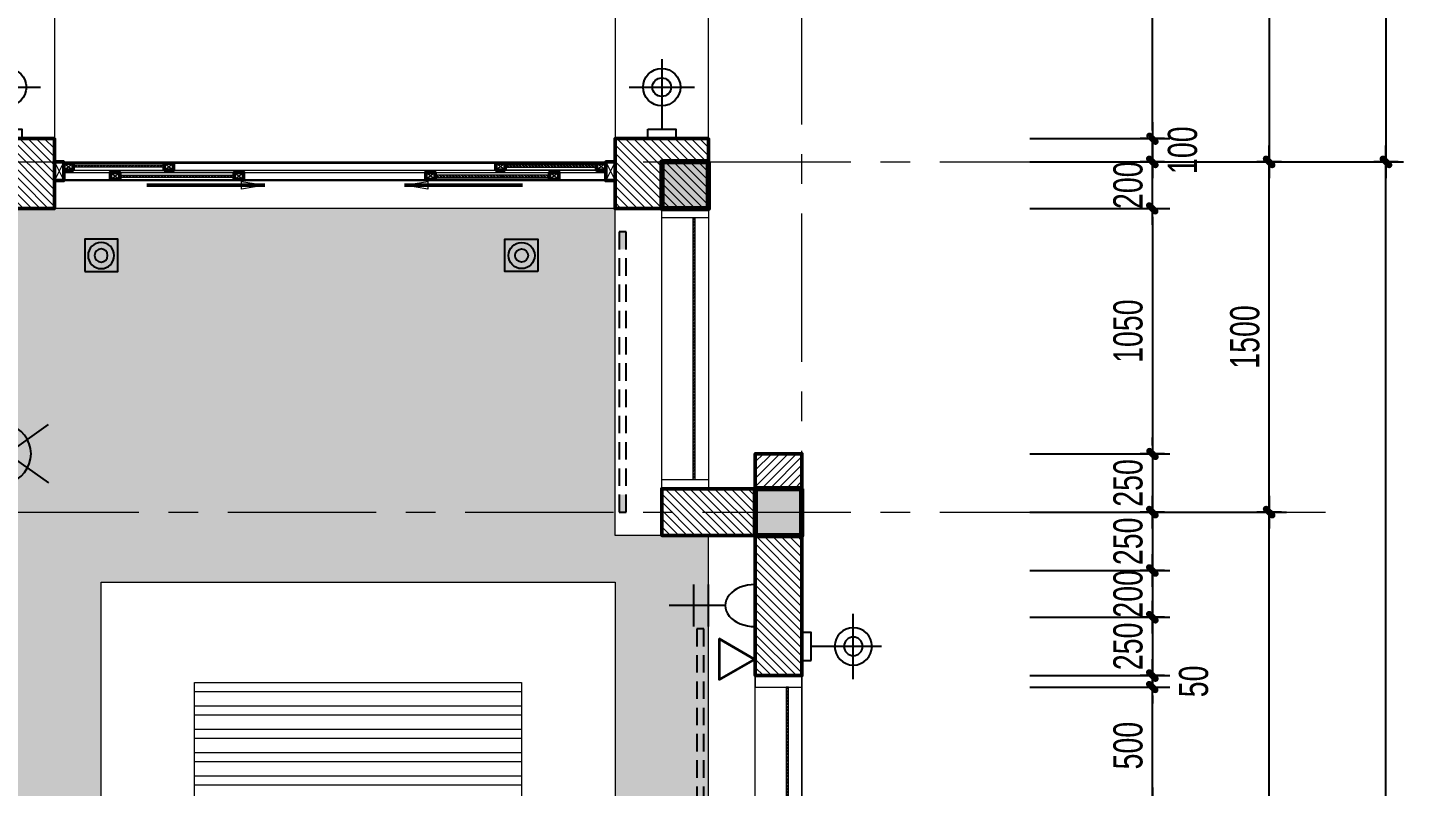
# Model space of a CAD drawing. Header units: inches. Extents: x 88947 to 296847, y 35049 to 161062.
# Drawn here: x 106346 to 112236, y 90034 to 93284 of the extents above; entities that cross this region are included whole.
import ezdxf

# ---------------------------------------------------------------- set-up
doc = ezdxf.new("R2010")
doc.units = ezdxf.units.IN
doc.header["$MEASUREMENT"] = 0
doc.header["$PDMODE"] = 1
for name, pattern in [('ACAD_ISO03W100', [30, 12, -18]), ('CENTER', [50.8, 31.75, -6.35, 6.35, -6.35]), ('HIDDEN', [0.375, 0.25, -0.125])]:
    doc.linetypes.add(name, pattern=pattern)
for name, color, linetype, lineweight in [('A-Dims', 145, 'Continuous', 25), ('CUA', 42, 'Continuous', 20), ('DIM', 7, 'Continuous', 25), ('DO', 4, 'Continuous', 25), ('HACTH', 8, 'Continuous', 5), ('HATCH', 8, 'Continuous', 5), ('KHUNG 1', 6, 'Continuous', 70), ('mb$0$CUA', 42, 'Continuous', 20), ('mb$0$HATCH', 69, 'Continuous', 15), ('mb$0$net cat', 51, 'Continuous', 50), ('mb$0$net manh', 251, 'Continuous', 5), ('NETMANH', 192, 'Continuous', 18), ('THAY', 3, 'Continuous', 18), ('tran', 202, 'Continuous', 15), ('TRUC', 252, 'ACAD_ISO03W100', 13), ('TUONG', 4, 'Continuous', 50)]:
    doc.layers.add(name, color=color, linetype=linetype, lineweight=lineweight)
doc.layers.add('E-socket', color=1, linetype='Continuous')
doc.styles.add('VNI-HELVE-CONDENSE', font='VNARIAL.TTF', dxfattribs={"width": 0.7})
doc.dimstyles.new('TAS-100', dxfattribs={"dimscale": 50, "dimtxt": 2.5, "dimasz": 0.7, "dimexe": 1.5, "dimexo": 1.5, "dimgap": 0.8, "dimtad": 1, "dimdec": 0, "dimzin": 3, "dimdsep": 46, "dimtxsty": 'VNI-HELVE-CONDENSE', "dimblk": 'TICK', "dimcen": 2.5, "dimclrt": 71, "dimazin": 2, "dimtfac": 0.75, "dimtdec": 0, "dimtix": 1, "dimtmove": 2, "dimatfit": 2, "dimldrblk": 'TICK123', "dimfxl": 1.5, "dimtolj": 1, "dimtzin": 0, "dimarcsym": 0})
doc.dimstyles.new('TL100', dxfattribs={"dimscale": 0, "dimtxt": 250, "dimasz": 200, "dimexe": 100, "dimexo": 100, "dimgap": 100, "dimtad": 1, "dimdec": 0, "dimzin": 0, "dimdsep": 46, "dimtxsty": 'VNI-HELVE-CONDENSE', "dimblk": 'ARCHTICK', "dimcen": -6, "dimdle": 10, "dimclrd": 253, "dimclre": 256, "dimclrt": 256, "dimadec": 0, "dimazin": 0, "dimtfac": 0.005, "dimtdec": 0, "dimtix": 1, "dimtmove": 2, "dimatfit": 3, "dimldrblk": 'CLOSEDBLANK', "dimfxl": 1, "dimtolj": 1, "dimtzin": 0, "dimlwd": -1, "dimarcsym": 0})

# ---------------------------------------------------------------- blocks, each defined once
blk = doc.blocks.new('12')
at = {"linetype": 'HIDDEN', "ltscale": 300}
blk.add_lwpolyline([(-600, 20), (600, 20), (600, 50), (-600, 50)], close=True, dxfattribs=at)
for points in [[(-600, 20), (-600, 50), (-525, 20), (-525, 50)], [(600, 20), (600, 50), (525, 20), (525, 50)]]:
    blk.add_solid(points)
blk = doc.blocks.new('EWTWETEW')
at = {"ltscale": 5}
for points in [[(0, 0), (-125, 175)], [(0, 0), (125, 175)], [(-125, 0), (-125, 0), (125, 0)]]:
    blk.add_lwpolyline(points, dxfattribs=at)
blk.add_arc((0, -28.1), 128.1, 12.68038, 167.31962, dxfattribs=at)
blk = doc.blocks.new('DNT')
for points in [[(0, 425), (0, 50)], [(-175, 275), (175, 275)]]:
    blk.add_lwpolyline(points)
blk.add_lwpolyline([(-75, 50), (75, 50), (75, 0), (-75, 0)], close=True)
for radius in [100, 50]:
    blk.add_circle((0, 275), radius)
blk = doc.blocks.new('P')
at = {"linetype": 'Continuous', "ltscale": 2}
for p, q in [((0, 0), (308, 178)), ((9, 0), (303, 170)), ((303, -170), (303, 170)), ((308, -178), (308, 178)), ((0, 0), (308, -178)), ((9, 0), (303, -170))]:
    blk.add_line(p, q, dxfattribs=at)
blk = doc.blocks.new('S-2')
at = {"layer": 'E-socket', "linetype": 'Continuous', "ltscale": 50}
for p, q in [((0, 107.1), (0, 306.7)), ((-75, 219.4), (75, 219.4)), ((-75, 166.9), (75, 166.9)), ((-75, 0), (75, 0))]:
    blk.add_line(p, q, dxfattribs=at)
blk.add_ellipse((0, 0), major_axis=(0, 107.1), ratio=0.7, start_param=4.712389, end_param=7.853982, dxfattribs=at)
blk = doc.blocks.new('_ArchTick')
at = {"color": 0, "linetype": 'ByBlock', "const_width": 0.15}
blk.add_lwpolyline([(-0.5, -0.5), (0.5, 0.5)], dxfattribs=at)
blk = doc.blocks.new('CP1')
blk.add_lwpolyline([(-86.9, 86), (89.2, 86), (89.2, -88.5), (-86.9, -88.5)], close=True)
for radius in [70, 35]:
    blk.add_circle((0, 0), radius)
blk = doc.blocks.new('TICK')
at = {"layer": 'A-Dims', "color": 1}
for p, q in [((-2, 0), (2, 0)), ((0, 1.5), (0, -1.5))]:
    blk.add_line(p, q, dxfattribs=at)
at = {"layer": 'A-Dims', "color": 1, "const_width": 0.788}
blk.add_lwpolyline([(-0.33, -0.35), (0.38, 0.38)], dxfattribs=at)
at = {"layer": 'A-Dims', "color": 1, "const_width": 0.394}
for points in [[(0.24, 0.52, -0.414214), (0.52, 0.52, -1)], [(0.52, 0.52, -0.414214), (0.52, 0.24, -1)], [(-0.47, -0.21, 0.414214), (-0.47, -0.49, 1)], [(-0.47, -0.49, 0.414214), (-0.19, -0.49, 1)]]:
    blk.add_lwpolyline(points, format="xyb", dxfattribs=at)
blk = doc.blocks.new('*D4474')
at = {"layer": 'Defpoints', "color": 0}
for p in [(110561.3, 91209), (111661.3, 91209), (110561.3, 86209)]:
    blk.add_point(p, dxfattribs=at)
at = {"layer": 'DIM', "color": 0, "lineweight": -2}
for p, q in [((110636.3, 91209), (111736.3, 91209)), ((111661.3, 86244), (111661.3, 91174)), ((110636.3, 86209), (111736.3, 86209))]:
    blk.add_line(p, q, dxfattribs=at)
at = {"layer": 'DIM', "color": 0, "lineweight": -2, "xscale": 35, "yscale": 35, "zscale": 35}
for p, rotation in [((111661.3, 91209), 90), ((111661.3, 86209), 270)]:
    blk.add_blockref('TICK', p, dxfattribs=dict(at, rotation=rotation))
at = {"layer": 'DIM', "color": 71, "insert": (111557.6, 88709), "char_height": 125, "attachment_point": 5, "rotation": 90, "style": 'VNI-HELVE-CONDENSE'}
blk.add_mtext('\\A1;5000', dxfattribs=at)
blk = doc.blocks.new('TICK123')
at = {"layer": 'A-Dims', "color": 1}
blk.add_lwpolyline([(0.05, 0, 0, 0.84, 0), (-2.11, 0, 8.4, 8.4, 0)], format="xyseb", dxfattribs=at)
blk = doc.blocks.new('*D4475')
at = {"layer": 'Defpoints', "color": 0}
for p in [(110561.3, 92709), (111661.3, 92709), (110561.3, 91209)]:
    blk.add_point(p, dxfattribs=at)
at = {"layer": 'DIM', "color": 0, "lineweight": -2}
for p, q in [((110636.3, 92709), (111736.3, 92709)), ((111661.3, 91244), (111661.3, 92674)), ((110636.3, 91209), (111736.3, 91209))]:
    blk.add_line(p, q, dxfattribs=at)
at = {"layer": 'DIM', "color": 0, "lineweight": -2, "xscale": 35, "yscale": 35, "zscale": 35}
for p, rotation in [((111661.3, 92709), 90), ((111661.3, 91209), 270)]:
    blk.add_blockref('TICK', p, dxfattribs=dict(at, rotation=rotation))
at = {"layer": 'DIM', "color": 71, "insert": (111557.6, 91959), "char_height": 125, "attachment_point": 5, "rotation": 90, "style": 'VNI-HELVE-CONDENSE'}
blk.add_mtext('\\A1;1500', dxfattribs=at)
blk = doc.blocks.new('*D4476')
at = {"layer": 'Defpoints', "color": 0}
for p in [(110561.3, 92709), (112161.3, 92709), (110561.3, 84709)]:
    blk.add_point(p, dxfattribs=at)
at = {"layer": 'DIM', "color": 0, "lineweight": -2}
for p, q in [((110636.3, 92709), (112236.3, 92709)), ((112161.3, 84744), (112161.3, 92674)), ((110636.3, 84709), (112236.3, 84709))]:
    blk.add_line(p, q, dxfattribs=at)
at = {"layer": 'DIM', "color": 0, "lineweight": -2, "xscale": 35, "yscale": 35, "zscale": 35}
for p, rotation in [((112161.3, 92709), 90), ((112161.3, 84709), 270)]:
    blk.add_blockref('TICK', p, dxfattribs=dict(at, rotation=rotation))
at = {"layer": 'DIM', "color": 71, "insert": (112057.6, 88709), "char_height": 125, "attachment_point": 5, "rotation": 90, "style": 'VNI-HELVE-CONDENSE'}
blk.add_mtext('\\A1;8000', dxfattribs=at)
blk = doc.blocks.new('*D4477')
at = {"layer": 'Defpoints', "color": 0}
for p in [(110561.3, 92709), (111161.3, 92709), (110561.3, 92509)]:
    blk.add_point(p, dxfattribs=at)
at = {"layer": 'DIM', "color": 0, "lineweight": -2}
for p, q in [((111161.3, 92744), (111161.3, 92779)), ((110636.3, 92709), (111236.3, 92709)), ((111161.3, 92509), (111161.3, 92709)), ((110636.3, 92509), (111236.3, 92509)), ((111161.3, 92474), (111161.3, 92439))]:
    blk.add_line(p, q, dxfattribs=at)
at = {"layer": 'DIM', "color": 0, "lineweight": -2, "xscale": 35, "yscale": 35, "zscale": 35}
for p, rotation in [((111161.3, 92709), 270), ((111161.3, 92509), 90)]:
    blk.add_blockref('TICK', p, dxfattribs=dict(at, rotation=rotation))
at = {"layer": 'DIM', "color": 71, "insert": (111057.6, 92609), "char_height": 125, "attachment_point": 5, "rotation": 90, "style": 'VNI-HELVE-CONDENSE'}
blk.add_mtext('\\A1;200', dxfattribs=at)
blk = doc.blocks.new('*D4478')
at = {"layer": 'Defpoints', "color": 0}
for p in [(110561.3, 92509), (110561.3, 91459), (111161.3, 91459)]:
    blk.add_point(p, dxfattribs=at)
at = {"layer": 'DIM', "color": 0, "lineweight": -2}
for p, q in [((110636.3, 92509), (111236.3, 92509)), ((111161.3, 92474), (111161.3, 91494)), ((110636.3, 91459), (111236.3, 91459))]:
    blk.add_line(p, q, dxfattribs=at)
at = {"layer": 'DIM', "color": 0, "lineweight": -2, "xscale": 35, "yscale": 35, "zscale": 35}
for p, rotation in [((111161.3, 92509), 90), ((111161.3, 91459), 270)]:
    blk.add_blockref('TICK', p, dxfattribs=dict(at, rotation=rotation))
at = {"layer": 'DIM', "color": 71, "insert": (111057.6, 91984), "char_height": 125, "attachment_point": 5, "rotation": 90, "style": 'VNI-HELVE-CONDENSE'}
blk.add_mtext('\\A1;1050', dxfattribs=at)
blk = doc.blocks.new('*D4479')
at = {"layer": 'Defpoints', "color": 0}
for p in [(110561.3, 91459), (110561.3, 91209), (111161.3, 91209)]:
    blk.add_point(p, dxfattribs=at)
at = {"layer": 'DIM', "color": 0, "lineweight": -2}
for p, q in [((111161.3, 91494), (111161.3, 91529)), ((110636.3, 91459), (111236.3, 91459)), ((111161.3, 91459), (111161.3, 91209)), ((110636.3, 91209), (111236.3, 91209)), ((111161.3, 91174), (111161.3, 91139))]:
    blk.add_line(p, q, dxfattribs=at)
at = {"layer": 'DIM', "color": 0, "lineweight": -2, "xscale": 35, "yscale": 35, "zscale": 35}
for p, rotation in [((111161.3, 91459), 270), ((111161.3, 91209), 90)]:
    blk.add_blockref('TICK', p, dxfattribs=dict(at, rotation=rotation))
at = {"layer": 'DIM', "color": 71, "insert": (111057.6, 91334), "char_height": 125, "attachment_point": 5, "rotation": 90, "style": 'VNI-HELVE-CONDENSE'}
blk.add_mtext('\\A1;250', dxfattribs=at)
blk = doc.blocks.new('*D4480')
at = {"layer": 'Defpoints', "color": 0}
for p in [(110561.3, 91209), (110561.3, 90959), (111161.3, 90959)]:
    blk.add_point(p, dxfattribs=at)
at = {"layer": 'DIM', "color": 0, "lineweight": -2}
for p, q in [((111161.3, 91244), (111161.3, 91279)), ((110636.3, 91209), (111236.3, 91209)), ((111161.3, 91209), (111161.3, 90959)), ((110636.3, 90959), (111236.3, 90959)), ((111161.3, 90924), (111161.3, 90889))]:
    blk.add_line(p, q, dxfattribs=at)
at = {"layer": 'DIM', "color": 0, "lineweight": -2, "xscale": 35, "yscale": 35, "zscale": 35}
for p, rotation in [((111161.3, 91209), 270), ((111161.3, 90959), 90)]:
    blk.add_blockref('TICK', p, dxfattribs=dict(at, rotation=rotation))
at = {"layer": 'DIM', "color": 71, "insert": (111057.6, 91084), "char_height": 125, "attachment_point": 5, "rotation": 90, "style": 'VNI-HELVE-CONDENSE'}
blk.add_mtext('\\A1;250', dxfattribs=at)
blk = doc.blocks.new('*D4481')
at = {"layer": 'Defpoints', "color": 0}
for p in [(110561.3, 90959), (110561.3, 90759), (111161.3, 90759)]:
    blk.add_point(p, dxfattribs=at)
at = {"layer": 'DIM', "color": 0, "lineweight": -2}
for p, q in [((111161.3, 90994), (111161.3, 91029)), ((110636.3, 90959), (111236.3, 90959)), ((111161.3, 90959), (111161.3, 90759)), ((110636.3, 90759), (111236.3, 90759)), ((111161.3, 90724), (111161.3, 90689))]:
    blk.add_line(p, q, dxfattribs=at)
at = {"layer": 'DIM', "color": 0, "lineweight": -2, "xscale": 35, "yscale": 35, "zscale": 35}
for p, rotation in [((111161.3, 90959), 270), ((111161.3, 90759), 90)]:
    blk.add_blockref('TICK', p, dxfattribs=dict(at, rotation=rotation))
at = {"layer": 'DIM', "color": 71, "insert": (111057.6, 90859), "char_height": 125, "attachment_point": 5, "rotation": 90, "style": 'VNI-HELVE-CONDENSE'}
blk.add_mtext('\\A1;200', dxfattribs=at)
blk = doc.blocks.new('*D4482')
at = {"layer": 'Defpoints', "color": 0}
for p in [(110561.3, 90759), (110561.3, 90509), (111161.3, 90509)]:
    blk.add_point(p, dxfattribs=at)
at = {"layer": 'DIM', "color": 0, "lineweight": -2}
for p, q in [((111161.3, 90794), (111161.3, 90829)), ((110636.3, 90759), (111236.3, 90759)), ((111161.3, 90759), (111161.3, 90509)), ((110636.3, 90509), (111236.3, 90509)), ((111161.3, 90474), (111161.3, 90439))]:
    blk.add_line(p, q, dxfattribs=at)
at = {"layer": 'DIM', "color": 0, "lineweight": -2, "xscale": 35, "yscale": 35, "zscale": 35}
for p, rotation in [((111161.3, 90759), 270), ((111161.3, 90509), 90)]:
    blk.add_blockref('TICK', p, dxfattribs=dict(at, rotation=rotation))
at = {"layer": 'DIM', "color": 71, "insert": (111057.6, 90634), "char_height": 125, "attachment_point": 5, "rotation": 90, "style": 'VNI-HELVE-CONDENSE'}
blk.add_mtext('\\A1;250', dxfattribs=at)
blk = doc.blocks.new('*D4512')
at = {"layer": 'Defpoints', "color": 0}
for p in [(110561.3, 90459), (111161.3, 90459), (110561.3, 89959)]:
    blk.add_point(p, dxfattribs=at)
at = {"layer": 'DIM', "color": 0, "lineweight": -2}
for p, q in [((110636.3, 90459), (111236.3, 90459)), ((111161.3, 89994), (111161.3, 90424)), ((110636.3, 89959), (111236.3, 89959))]:
    blk.add_line(p, q, dxfattribs=at)
at = {"layer": 'DIM', "color": 0, "lineweight": -2, "xscale": 35, "yscale": 35, "zscale": 35}
for p, rotation in [((111161.3, 90459), 90), ((111161.3, 89959), 270)]:
    blk.add_blockref('TICK', p, dxfattribs=dict(at, rotation=rotation))
at = {"layer": 'DIM', "color": 71, "insert": (111057.6, 90209), "char_height": 125, "attachment_point": 5, "rotation": 90, "style": 'VNI-HELVE-CONDENSE'}
blk.add_mtext('\\A1;500', dxfattribs=at)
blk = doc.blocks.new('*D4513')
at = {"layer": 'Defpoints', "color": 0}
for p in [(110561.3, 90509), (111161.3, 90509), (110561.3, 90459)]:
    blk.add_point(p, dxfattribs=at)
at = {"layer": 'DIM', "color": 0, "lineweight": -2}
for p, q in [((111161.3, 90544), (111161.3, 90579)), ((110636.3, 90509), (111236.3, 90509)), ((111161.3, 90459), (111161.3, 90509)), ((110636.3, 90459), (111236.3, 90459)), ((111161.3, 90424), (111161.3, 90389))]:
    blk.add_line(p, q, dxfattribs=at)
at = {"layer": 'DIM', "color": 0, "lineweight": -2, "xscale": 35, "yscale": 35, "zscale": 35}
for p, rotation in [((111161.3, 90509), 270), ((111161.3, 90459), 90)]:
    blk.add_blockref('TICK', p, dxfattribs=dict(at, rotation=rotation))
at = {"layer": 'DIM', "color": 71, "insert": (111338.3, 90484), "char_height": 125, "attachment_point": 5, "rotation": 90, "style": 'VNI-HELVE-CONDENSE'}
blk.add_mtext('\\A1;50', dxfattribs=at)
blk = doc.blocks.new('*D4514')
at = {"layer": 'Defpoints', "color": 0}
for p in [(110561.3, 92809), (111161.3, 92809), (110561.3, 92709)]:
    blk.add_point(p, dxfattribs=at)
at = {"layer": 'DIM', "color": 0, "lineweight": -2}
for p, q in [((111161.3, 92844), (111161.3, 92879)), ((110636.3, 92809), (111236.3, 92809)), ((111161.3, 92709), (111161.3, 92809)), ((110636.3, 92709), (111236.3, 92709)), ((111161.3, 92674), (111161.3, 92639))]:
    blk.add_line(p, q, dxfattribs=at)
at = {"layer": 'DIM', "color": 0, "lineweight": -2, "xscale": 35, "yscale": 35, "zscale": 35}
for p, rotation in [((111161.3, 92809), 270), ((111161.3, 92709), 90)]:
    blk.add_blockref('TICK', p, dxfattribs=dict(at, rotation=rotation))
at = {"layer": 'DIM', "color": 71, "insert": (111290.9, 92759), "char_height": 125, "attachment_point": 5, "rotation": 90, "style": 'VNI-HELVE-CONDENSE'}
blk.add_mtext('\\A1;100', dxfattribs=at)
blk = doc.blocks.new('*D4522')
at = {"layer": 'Defpoints', "color": 0}
for p in [(110561.3, 94109), (111161.3, 94109), (110561.3, 92809)]:
    blk.add_point(p, dxfattribs=at)
at = {"layer": 'DIM', "color": 0, "lineweight": -2}
for p, q in [((110636.3, 94109), (111236.3, 94109)), ((111161.3, 92844), (111161.3, 94074)), ((110636.3, 92809), (111236.3, 92809))]:
    blk.add_line(p, q, dxfattribs=at)
at = {"layer": 'DIM', "color": 0, "lineweight": -2, "xscale": 35, "yscale": 35, "zscale": 35}
for p, rotation in [((111161.3, 94109), 90), ((111161.3, 92809), 270)]:
    blk.add_blockref('TICK', p, dxfattribs=dict(at, rotation=rotation))
at = {"layer": 'DIM', "color": 71, "insert": (111057.5, 93459), "char_height": 125, "attachment_point": 5, "rotation": 90, "style": 'VNI-HELVE-CONDENSE'}
blk.add_mtext('\\A1;1300', dxfattribs=at)
blk = doc.blocks.new('*D4537')
at = {"layer": 'Defpoints', "color": 0}
for p in [(111061.3, 94659), (111061.3, 92709), (111661.3, 92709)]:
    blk.add_point(p, dxfattribs=at)
at = {"layer": 'DIM', "color": 0, "lineweight": -2}
for p, q in [((111136.3, 94659), (111736.3, 94659)), ((111661.3, 94624), (111661.3, 92744)), ((111136.3, 92709), (111736.3, 92709))]:
    blk.add_line(p, q, dxfattribs=at)
at = {"layer": 'DIM', "color": 0, "lineweight": -2, "xscale": 35, "yscale": 35, "zscale": 35}
for p, rotation in [((111661.3, 94659), 90), ((111661.3, 92709), 270)]:
    blk.add_blockref('TICK', p, dxfattribs=dict(at, rotation=rotation))
at = {"layer": 'DIM', "color": 71, "insert": (111557.6, 93684), "char_height": 125, "attachment_point": 5, "rotation": 90, "style": 'VNI-HELVE-CONDENSE'}
blk.add_mtext('\\A1;1950', dxfattribs=at)
blk = doc.blocks.new('*D4538')
at = {"layer": 'Defpoints', "color": 0}
for p in [(111561.3, 94659), (111561.3, 92709), (112161.3, 92709)]:
    blk.add_point(p, dxfattribs=at)
at = {"layer": 'DIM', "color": 0, "lineweight": -2}
for p, q in [((111636.3, 94659), (112236.3, 94659)), ((112161.3, 94624), (112161.3, 92744)), ((111636.3, 92709), (112236.3, 92709))]:
    blk.add_line(p, q, dxfattribs=at)
at = {"layer": 'DIM', "color": 0, "lineweight": -2, "xscale": 35, "yscale": 35, "zscale": 35}
for p, rotation in [((112161.3, 94659), 90), ((112161.3, 92709), 270)]:
    blk.add_blockref('TICK', p, dxfattribs=dict(at, rotation=rotation))
at = {"layer": 'DIM', "color": 71, "insert": (112057.6, 93684), "char_height": 125, "attachment_point": 5, "rotation": 90, "style": 'VNI-HELVE-CONDENSE'}
blk.add_mtext('\\A1;1950', dxfattribs=at)
blk = doc.blocks.new('A$C42FF647F')
at = {"layer": 'HATCH'}
h = blk.add_hatch(dxfattribs=at)
h.set_pattern_fill('ANSI31', color=256, scale=200, style=0)
h.set_pattern_definition([(135, (4200, -2150), (17.6777, 17.6777), [])])
h.paths.add_polyline_path([(4300, -1950), (4300, -1850), (3900, -1850), (3900, -2150), (4300, -2150)])
h = blk.add_hatch(dxfattribs=at)
h.set_pattern_fill('ANSI31', color=256, scale=200, style=0)
h.set_pattern_definition([(135, (7500, -2150), (17.6777, 17.6777), [])])
h.paths.add_polyline_path([(6700, -1950), (6700, -1850), (7100, -1850), (7100, -2150), (6800, -2150), (6700, -2150)])
h = blk.add_hatch(dxfattribs=at)
h.set_pattern_fill('ANSI31', color=256, scale=200, style=0)
h.set_pattern_definition([(225, (7475, -3350), (17.6777, -17.6777), [])])
h.paths.add_polyline_path([(7300, -3350), (7300, -3350), (7300, -3350), (7300, -3200), (7500, -3200), (7500, -3350)])
h = blk.add_hatch(dxfattribs=at)
h.set_pattern_fill('ANSI31', color=256, scale=200, style=0)
h.set_pattern_definition([(135, (7500, -3550), (17.6777, 17.6777), [])])
h.paths.add_polyline_path([(7300, -3550), (6900, -3550), (6900, -3350), (7300, -3350)])
h = blk.add_hatch(dxfattribs=at)
h.set_pattern_fill('ANSI31', color=256, scale=200, style=0)
h.set_pattern_definition([(135, (7650, -4150), (17.6777, 17.6777), [])])
h.paths.add_polyline_path([(7300, -3350), (7300, -3550), (7300, -3550), (7300, -4150), (7500, -4150), (7500, -3900), (7500, -3900), (7500, -3700), (7500, -3700), (7500, -3550), (7300, -3550)])
at = {"layer": 'mb$0$HATCH'}
h = blk.add_hatch(dxfattribs=at)
h.set_pattern_fill('ANSI32', color=256, angle=-180, style=0)
h.set_pattern_definition([(45, (4290, -1972.5), (-6.7352, 6.7352), []), (45, (4294.49, -1972.5), (-6.7352, 6.7352), [])])
h.paths.add_polyline_path([(4380, -1962.5), (4770, -1962.5), (4770, -1972.5), (4380, -1972.5)])
h = blk.add_hatch(dxfattribs=at)
h.set_pattern_fill('ANSI32', color=256, angle=-180, style=0)
h.set_pattern_definition([(135, (6710, -1972.5), (6.7352, 6.7352), []), (135, (6705.51, -1972.5), (6.7352, 6.7352), [])])
h.paths.add_polyline_path([(6620, -1962.5), (6230, -1962.5), (6230, -1972.5), (6620, -1972.5)])
h = blk.add_hatch(dxfattribs=at)
h.set_pattern_fill('ANSI32', color=256, angle=-180, style=0)
h.set_pattern_definition([(45, (4590, -2017.5), (-6.7352, 6.7352), []), (45, (4594.49, -2017.5), (-6.7352, 6.7352), [])])
h.paths.add_polyline_path([(4580, -2007.5), (5070, -2007.5), (5070, -2017.5), (4580, -2017.5)])
h = blk.add_hatch(dxfattribs=at)
h.set_pattern_fill('ANSI32', color=256, angle=-180, style=0)
h.set_pattern_definition([(135, (6410, -2017.5), (6.7352, 6.7352), []), (135, (6405.51, -2017.5), (6.7352, 6.7352), [])])
h.paths.add_polyline_path([(6420, -2007.5), (5930, -2007.5), (5930, -2017.5), (6420, -2017.5)])
h = blk.add_hatch(dxfattribs=at)
h.set_pattern_fill('ANSI32', color=256, angle=-90, style=0)
h.set_pattern_definition([(45, (7032.5, -4060), (6.73519, -6.73519), []), (45, (7032.5, -4055.51), (6.73519, -6.73519), [])])
h.paths.add_polyline_path([(7042.5, -3310), (7042.5, -2190), (7032.5, -2190), (7032.5, -3310)])
h = blk.add_hatch(dxfattribs=at)
h.set_pattern_fill('ANSI32', color=256, angle=-90, style=0)
h.set_pattern_definition([(45, (7432.5, -5450), (6.73519, -6.73519), []), (45, (7432.5, -5445.51), (6.73519, -6.73519), [])])
h.paths.add_polyline_path([(7442.5, -4700), (7442.5, -4200), (7432.5, -4200), (7432.5, -4700)])
at = {"layer": 'CUA'}
for points in [[(6900, -2150), (7100, -2150), (7100, -2190), (6900, -2190)], [(6900, -3310), (7100, -3310), (7100, -3350), (6900, -3350)]]:
    blk.add_lwpolyline(points, close=True, dxfattribs=at)
at = {"layer": 'KHUNG 1'}
for points in [[(7100, -1950), (6900, -1950), (6900, -2150), (7100, -2150)], [(7500, -3350), (7300, -3350), (7300, -3550), (7500, -3550)]]:
    blk.add_lwpolyline(points, close=True, dxfattribs=at)
for points in [[(7100, -2150), (6900, -2150), (7100, -1950), (6900, -1950)], [(7500, -3550), (7300, -3550), (7500, -3350), (7300, -3350)]]:
    blk.add_solid(points, dxfattribs=at)
at = {"layer": 'mb$0$CUA'}
for points in [[(4300, -1950), (6700, -1950)], [(4340, -1955), (6660, -1955)], [(4340, -1985), (6660, -1985)], [(4340, -1995), (6660, -1995)], [(4300, -2030), (6700, -2030)], [(4340, -2025), (6660, -2025)]]:
    blk.add_lwpolyline(points, dxfattribs=at)
for points in [[(4810, -1985), (4810, -1955), (4380, -1955), (4380, -1985)], [(4380, -1962.5), (4770, -1962.5), (4770, -1972.5), (4380, -1972.5)], [(5110, -2025), (5110, -1995), (4580, -1995), (4580, -2025)], [(5890, -2025), (5890, -1995), (6420, -1995), (6420, -2025)], [(6190, -1985), (6190, -1955), (6620, -1955), (6620, -1985)], [(6620, -1962.5), (6230, -1962.5), (6230, -1972.5), (6620, -1972.5)], [(4580, -2007.5), (5070, -2007.5), (5070, -2017.5), (4580, -2017.5)], [(6420, -2007.5), (5930, -2007.5), (5930, -2017.5), (6420, -2017.5)], [(7042.5, -3310), (7042.5, -2190), (7032.5, -2190), (7032.5, -3310)], [(7500, -4200), (7500, -4150), (7300, -4150), (7300, -4200)], [(7442.5, -4700), (7442.5, -4200), (7432.5, -4200), (7432.5, -4700)]]:
    blk.add_lwpolyline(points, close=True, dxfattribs=at)
at = {"layer": 'mb$0$net cat'}
for points in [[(4300, -1950), (4300, -2030), (4340, -2030), (4340, -1950)], [(4340, -1985), (4340, -1955), (4380, -1955), (4380, -1985)], [(4540, -2025), (4540, -1995), (4580, -1995), (4580, -2025)], [(4770, -1985), (4770, -1955), (4810, -1955), (4810, -1985)], [(5070, -2025), (5070, -1995), (5110, -1995), (5110, -2025)], [(5930, -2025), (5930, -1995), (5890, -1995), (5890, -2025)], [(6230, -1985), (6230, -1955), (6190, -1955), (6190, -1985)], [(6460, -2025), (6460, -1995), (6420, -1995), (6420, -2025)], [(6660, -1985), (6660, -1955), (6620, -1955), (6620, -1985)], [(6700, -1950), (6700, -2030), (6660, -2030), (6660, -1950)]]:
    blk.add_lwpolyline(points, close=True, dxfattribs=at)
at = {"layer": 'mb$0$net manh'}
for points in [[(4300, -1950), (4340, -2030)], [(4340, -1950), (4300, -2030)], [(4340, -1955), (4380, -1985)], [(4340, -1985), (4380, -1955)], [(4540, -1995), (4580, -2025)], [(4540, -2025), (4580, -1995)], [(4770, -1955), (4810, -1985)], [(4770, -1985), (4810, -1955)], [(5070, -1995), (5110, -2025)], [(5070, -2025), (5110, -1995)], [(5930, -1995), (5890, -2025)], [(5930, -2025), (5890, -1995)], [(6230, -1955), (6190, -1985)], [(6230, -1985), (6190, -1955)], [(6460, -1995), (6420, -2025)], [(6460, -2025), (6420, -1995)], [(6660, -1955), (6620, -1985)], [(6660, -1985), (6620, -1955)], [(6700, -1950), (6660, -2030)], [(6660, -1950), (6700, -2030)]]:
    blk.add_lwpolyline(points, dxfattribs=at)
at = {"layer": 'THAY'}
for points in [[(3900, -550), (4300, -550), (4300, -1850), (3900, -1850)], [(7100, -550), (6700, -550), (6700, -1850), (7100, -1850)], [(6900, -2150), (7100, -2150), (7100, -3350), (6900, -3350)], [(7300, -4150), (7500, -4150), (7500, -7750), (7300, -7750)]]:
    blk.add_lwpolyline(points, close=True, dxfattribs=at)
at = {"layer": 'TUONG'}
for points in [[(4300, -1950), (4300, -1850), (3900, -1850), (3900, -2150), (4300, -2150), (4300, -1950), (4300, -1950)], [(6700, -1950), (6700, -1850), (7100, -1850), (7100, -2150), (6800, -2150), (6700, -2150), (6700, -1950), (6700, -1950)], [(7300, -3350), (7300, -3350), (7300, -3350), (7300, -3350), (7300, -3350), (7300, -3350), (7300, -3350), (7300, -3350), (7300, -3200), (7500, -3200), (7500, -3350), (7500, -3350), (7500, -3350), (7300, -3350), (7300, -3350)], [(7300, -3350), (7300, -3550), (7300, -3550), (7300, -3550), (7300, -4150), (7500, -4150), (7500, -3900), (7500, -3900), (7500, -3700), (7500, -3700), (7500, -3550), (7300, -3550), (7300, -3350)]]:
    blk.add_lwpolyline(points, dxfattribs=at)
blk.add_lwpolyline([(7300, -3550), (6900, -3550), (6900, -3350), (7300, -3350)], close=True, dxfattribs=at)
for points in [[(5200.7, -2050), (4696.3, -2050)], [(5799.3, -2050), (6303.7, -2050)]]:
    blk.add_leader(points, dimstyle='TL100', override={"dimscale": 1, "dimasz": 100, "dimtad": 0}, dxfattribs=at)

msp = doc.modelspace()

# ---------------------------------------------------------------- hatches: boundary and pattern name
at = {"layer": 'tran'}
h = msp.add_hatch(dxfattribs=at)
h.set_pattern_fill('DOTS', color=256, scale=500, style=0)
h.set_pattern_definition([(180, (109261.345, 86508.95), (-15.625, 31.25), [0, -31.25])])
h.paths.add_polyline_path([(106261.3, 86509), (109261.3, 86509), (109261.3, 91109), (108861.3, 91109), (108861.3, 92509), (106361.3, 92509), (106261.3, 92509)])
h.paths.add_polyline_path([(106661.3, 90909), (108861.3, 90909), (108861.3, 86909), (106661.3, 86909)], flags=16)

# ---------------------------------------------------------------- linework, layer by layer
at = {"layer": 'NETMANH'}
for points in [[(107061.3, 90479), (108461.3, 90479), (108461.3, 90439), (107061.3, 90439)], [(107061.3, 90379), (108461.3, 90379), (108461.3, 90339), (107061.3, 90339)], [(107061.3, 90279), (108461.3, 90279), (108461.3, 90239), (107061.3, 90239)], [(107061.3, 90179), (108461.3, 90179), (108461.3, 90139), (107061.3, 90139)], [(107061.3, 90079), (108461.3, 90079), (108461.3, 90039), (107061.3, 90039)]]:
    msp.add_lwpolyline(points, close=True, dxfattribs=at)
at = {"layer": 'THAY'}
msp.add_lwpolyline([(108961.3, 92509), (106361.3, 92509)], dxfattribs=at)
at = {"layer": 'tran'}
for points in [[(106261.3, 86509), (106261.3, 86509), (109261.3, 86509), (109261.3, 91109), (108861.3, 91109), (108861.3, 92509), (108861.3, 92509), (106361.3, 92509), (106361.3, 92509), (106261.3, 92509), (106261.3, 86509)], [(106661.3, 90909), (108861.3, 90909), (108861.3, 86909), (106661.3, 86909)], [(107061.3, 90479), (108461.3, 90479), (108461.3, 87339), (107061.3, 87339)]]:
    msp.add_lwpolyline(points, close=True, dxfattribs=at)
at = {"layer": 'TRUC', "linetype": 'CENTER', "ltscale": 20}
for points in [[(109661.3, 82709), (109661.3, 95209)], [(95011.3, 92709), (111911.3, 92709)], [(95011.3, 91209), (111911.3, 91209)]]:
    msp.add_lwpolyline(points, dxfattribs=at)

# ---------------------------------------------------------------- block references
at = {"layer": 'DO'}
for name, p, xscale, yscale, zscale in [('DNT', (106261.3, 92809), 0.8000000007450581, 0.8000000000465661, 0.8), ('DNT', (109061.3, 92809), 0.8000000007450581, 0.8000000000465661, 0.8), ('P', (109461.3, 90578.4), -0.5003126955125481, 0.5003126955125481, 0.5003126954346466)]:
    msp.add_blockref(name, p, dxfattribs=dict(at, xscale=xscale, yscale=yscale, zscale=zscale))
at = {"layer": 'DO', "ltscale": 5, "yscale": 0.8000000000465661, "zscale": 0.8, "rotation": 180}
for p, xscale in [((106661.3, 92307.9), -0.8000000007450581), ((108461.3, 92307.9), 0.8000000007450581)]:
    msp.add_blockref('CP1', p, dxfattribs=dict(at, xscale=xscale))
at = {"layer": 'DO', "rotation": 90}
for p in [(108928.9, 91809), (109261.3, 90109)]:
    msp.add_blockref('12', p, dxfattribs=at)
at = {"layer": 'DO', "ltscale": 5, "rotation": 270}
msp.add_blockref('EWTWETEW', (106261.3, 91459), dxfattribs=at)
at = {"layer": 'DO', "xscale": -0.8000000007450581, "yscale": 0.8000000000465661, "zscale": 0.8, "rotation": 270}
msp.add_blockref('DNT', (109661.3, 90634), dxfattribs=at)
at = {"layer": 'E-socket', "xscale": 1.199999999953434, "yscale": 1.200000000186265, "zscale": 1.2, "rotation": 90}
msp.add_blockref('S-2', (109461.3, 90809), dxfattribs=at)
at = {"layer": 'HACTH'}
msp.add_blockref('A$C42FF647F', (102161.3, 94659), dxfattribs=at)

# ---------------------------------------------------------------- dimensions: what is measured, and where the dimension line sits
at = {"layer": 'DIM'}
for base, p1, p2, picture, middle in [((111661.3, 92709), (111061.3, 94659), (111061.3, 92709), '*D4537', (111557.6, 93684)), ((112161.3, 92709), (111561.3, 94659), (111561.3, 92709), '*D4538', (112057.6, 93684)), ((111161.3, 94109), (110561.3, 92809), (110561.3, 94109), '*D4522', (111057.5, 93459)), ((111661.3, 92709), (110561.3, 91209), (110561.3, 92709), '*D4475', (111557.6, 91959)), ((112161.3, 92709), (110561.3, 84709), (110561.3, 92709), '*D4476', (112057.6, 88709)), ((111161.3, 92709), (110561.3, 92509), (110561.3, 92709), '*D4477', (111057.6, 92609)), ((111161.3, 91459), (110561.3, 92509), (110561.3, 91459), '*D4478', (111057.6, 91984)), ((111161.3, 91209), (110561.3, 91459), (110561.3, 91209), '*D4479', (111057.6, 91334)), ((111661.3, 91209), (110561.3, 86209), (110561.3, 91209), '*D4474', (111557.6, 88709)), ((111161.3, 90959), (110561.3, 91209), (110561.3, 90959), '*D4480', (111057.6, 91084)), ((111161.3, 90759), (110561.3, 90959), (110561.3, 90759), '*D4481', (111057.6, 90859)), ((111161.3, 90509), (110561.3, 90759), (110561.3, 90509), '*D4482', (111057.6, 90634)), ((111161.3, 90459), (110561.3, 89959), (110561.3, 90459), '*D4512', (111057.6, 90209))]:
    dim = msp.add_linear_dim(base=base, p1=p1, p2=p2, angle=90, dimstyle='TAS-100', dxfattribs=at)
    dim.commit()
    dim.dimension.update_dxf_attribs({"geometry": picture, "text_midpoint": middle})
for base, p1, p2, picture, middle in [((111161.3, 92809), (110561.3, 92709), (110561.3, 92809), '*D4514', (111290.9, 92759)), ((111161.3, 90509), (110561.3, 90459), (110561.3, 90509), '*D4513', (111338.3, 90484))]:
    dim = msp.add_linear_dim(base=base, p1=p1, p2=p2, angle=90, dimstyle='TAS-100', dxfattribs=at)
    dim.commit()
    dim.dimension.update_dxf_attribs({"geometry": picture, "text_midpoint": middle, "dimtype": 160})

doc.saveas('drawing.dxf')
